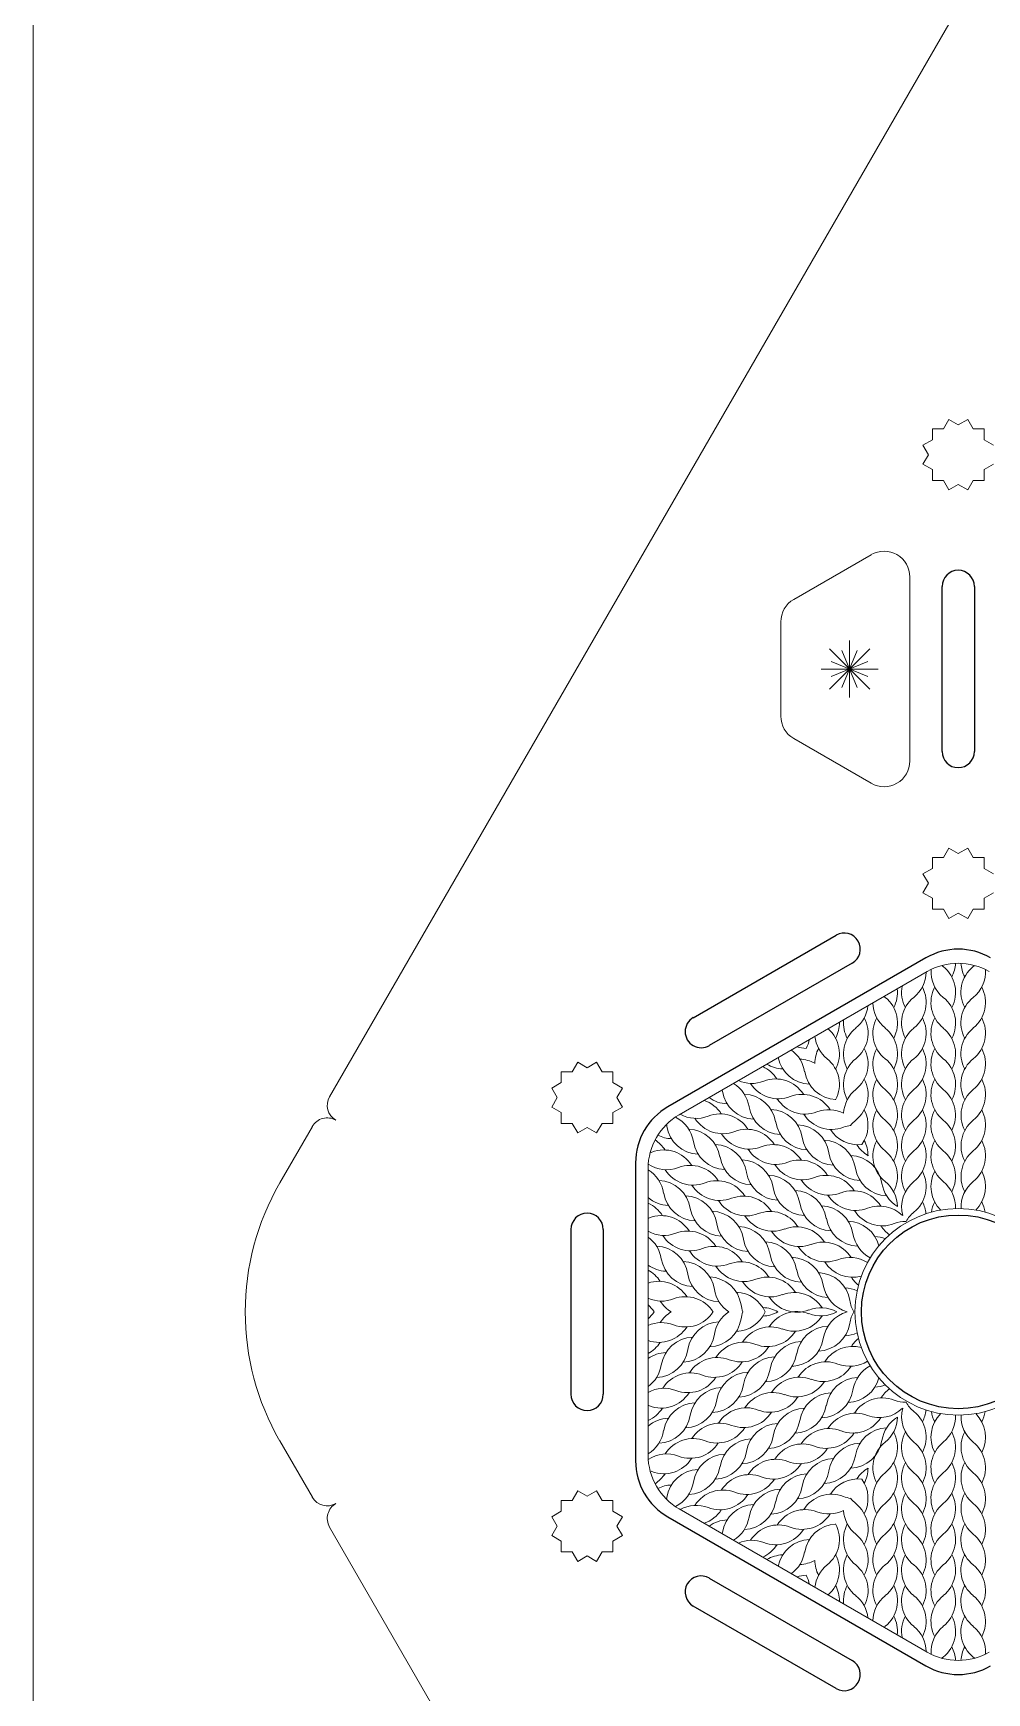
# Model space of a CAD drawing. Header units: millimetres. Extents: x -1250 to -350, y -300 to 300.
# Drawn here: x -1250 to -1139.2, y -94.3 to 98.6 of the extents above; entities that cross this region are included whole.
import ezdxf

# ---------------------------------------------------------------- set-up
doc = ezdxf.new("R2010")
doc.units = ezdxf.units.MM
doc.layers.get('0').update_dxf_attribs({"color": 1, "true_color": 0xff0000})
doc.layers.add('cut', color=1, linetype='Continuous', lineweight=20, true_color=0xff0000)
doc.layers.add('Vector Engrave', color=5, linetype='Continuous', lineweight=0, true_color=0x0000ff)

msp = doc.modelspace()

# ---------------------------------------------------------------- linework, layer by layer
for p, q in [((-1144.38, 15.11), (-1144.38, 34.28)), ((-1140.63, 34.28), (-1140.63, 15.11)), ((-1173.3, -15.82), (-1156.7, -6.24)), ((-1146.25, -8.86), (-1176.25, -26.18)), ((-1154.82, -9.48), (-1171.43, -19.07)), ((-1180, -32.68), (-1180, -67.32)), ((-1187.5, -59.58), (-1187.5, -40.42)), ((-1183.75, -40.42), (-1183.75, -59.58)), ((-1176.25, -73.82), (-1146.25, -91.14)), ((-1171.43, -80.93), (-1154.82, -90.52)), ((-1156.7, -93.76), (-1173.3, -84.18))]:
    msp.add_line(p, q)
msp.add_circle((-1142.5, -50), 11.25)
for centre, radius, start, end in [((-1142.5, 34.28), 1.88, 0, 180), ((-1142.5, 15.11), 1.88, 180, 0), ((-1155.76, -7.86), 1.88, 300, 120), ((-1142.5, -15.36), 7.5, 60, 120), ((-1172.36, -17.44), 1.88, 120, 300), ((-1172.5, -32.68), 7.5, 120, 180), ((-1185.63, -40.42), 1.88, 0, 180), ((-1185.63, -59.58), 1.88, 180, 0), ((-1172.5, -67.32), 7.5, 180, 240), ((-1172.36, -82.56), 1.88, 60, 240), ((-1155.76, -92.14), 1.88, 240, 60), ((-1142.5, -84.64), 7.5, 240, 300)]:
    msp.add_arc(centre, radius, start, end)
at = {"layer": 'cut'}
for p, q in [((-1250, 300), (-1250, -300)), ((-1215.56, -25), (-1114.43, 150.16)), ((-1144.23, 52.59), (-1145.5, 52.59)), ((-1145.5, 52.59), (-1145.5, 51.32)), ((-1143.6, 53.69), (-1144.23, 52.59)), ((-1142.5, 53.06), (-1143.6, 53.69)), ((-1141.4, 53.69), (-1142.5, 53.06)), ((-1140.77, 52.59), (-1141.4, 53.69)), ((-1139.5, 52.59), (-1140.77, 52.59)), ((-1139.5, 51.32), (-1139.5, 52.59)), ((-1145.5, 51.32), (-1146.6, 50.69)), ((-1146.6, 50.69), (-1145.96, 49.59)), ((-1138.4, 50.69), (-1139.5, 51.32)), ((-1145.96, 49.59), (-1146.6, 48.49)), ((-1146.6, 48.49), (-1145.5, 47.86)), ((-1139.5, 47.86), (-1138.4, 48.49)), ((-1145.5, 47.86), (-1145.5, 46.59)), ((-1145.5, 46.59), (-1144.23, 46.59)), ((-1144.23, 46.59), (-1143.6, 45.49)), ((-1141.4, 45.49), (-1140.77, 46.59)), ((-1140.77, 46.59), (-1139.5, 46.59)), ((-1139.5, 46.59), (-1139.5, 47.86)), ((-1143.6, 45.49), (-1142.5, 46.13)), ((-1142.5, 46.13), (-1141.4, 45.49)), ((-1161.62, 32.78), (-1152.62, 37.97)), ((-1148.12, 14.01), (-1148.12, 35.38)), ((-1163.12, 19.21), (-1163.12, 30.18)), ((-1152.62, 11.42), (-1161.62, 16.61)), ((-1143.6, 3.89), (-1144.23, 2.8)), ((-1142.5, 3.26), (-1143.6, 3.89)), ((-1141.4, 3.89), (-1142.5, 3.26)), ((-1140.77, 2.8), (-1141.4, 3.89)), ((-1144.23, 2.8), (-1145.5, 2.8)), ((-1145.5, 2.8), (-1145.5, 1.53)), ((-1139.5, 2.8), (-1140.77, 2.8)), ((-1139.5, 1.53), (-1139.5, 2.8)), ((-1145.5, 1.53), (-1146.6, 0.89)), ((-1146.6, 0.89), (-1145.96, -0.2)), ((-1138.4, 0.89), (-1139.5, 1.53)), ((-1145.96, -0.2), (-1146.6, -1.3)), ((-1146.6, -1.3), (-1145.5, -1.94)), ((-1139.5, -1.94), (-1138.4, -1.3)), ((-1145.5, -1.94), (-1145.5, -3.2)), ((-1145.5, -3.2), (-1144.23, -3.2)), ((-1144.23, -3.2), (-1143.6, -4.3)), ((-1143.6, -4.3), (-1142.5, -3.67)), ((-1142.5, -3.67), (-1141.4, -4.3)), ((-1141.4, -4.3), (-1140.77, -3.2)), ((-1140.77, -3.2), (-1139.5, -3.2)), ((-1139.5, -3.2), (-1139.5, -1.94)), ((-1186.72, -21), (-1187.36, -22.1)), ((-1185.63, -21.64), (-1186.72, -21)), ((-1184.53, -21), (-1185.63, -21.64)), ((-1183.89, -22.1), (-1184.53, -21)), ((-1187.36, -22.1), (-1188.63, -22.1)), ((-1188.63, -22.1), (-1188.63, -23.37)), ((-1182.63, -22.1), (-1183.89, -22.1)), ((-1182.63, -23.37), (-1182.63, -22.1)), ((-1188.63, -23.37), (-1189.72, -24)), ((-1189.72, -24), (-1189.09, -25.1)), ((-1181.53, -24), (-1182.63, -23.37)), ((-1182.16, -25.1), (-1181.53, -24)), ((-1189.09, -25.1), (-1189.72, -26.2)), ((-1189.72, -26.2), (-1188.63, -26.83)), ((-1188.63, -26.83), (-1188.63, -28.1)), ((-1182.63, -26.83), (-1181.53, -26.2)), ((-1182.63, -28.1), (-1182.63, -26.83)), ((-1181.53, -26.2), (-1182.16, -25.1)), ((-1221.33, -35), (-1217.56, -28.46)), ((-1188.63, -28.1), (-1187.36, -28.1)), ((-1187.36, -28.1), (-1186.72, -29.2)), ((-1186.72, -29.2), (-1185.63, -28.57)), ((-1185.63, -28.57), (-1184.53, -29.2)), ((-1184.53, -29.2), (-1183.89, -28.1)), ((-1183.89, -28.1), (-1182.63, -28.1)), ((-1221.33, -65), (-1217.56, -71.54)), ((-1186.72, -70.8), (-1187.36, -71.9)), ((-1185.63, -71.43), (-1186.72, -70.8)), ((-1184.53, -70.8), (-1185.63, -71.43)), ((-1183.89, -71.9), (-1184.53, -70.8)), ((-1188.63, -73.17), (-1189.72, -73.8)), ((-1187.36, -71.9), (-1188.63, -71.9)), ((-1188.63, -71.9), (-1188.63, -73.17)), ((-1182.63, -71.9), (-1183.89, -71.9)), ((-1182.63, -73.17), (-1182.63, -71.9)), ((-1181.53, -73.8), (-1182.63, -73.17)), ((-1114.43, -250.16), (-1215.56, -75)), ((-1189.72, -73.8), (-1189.09, -74.9)), ((-1189.09, -74.9), (-1189.72, -76)), ((-1182.16, -74.9), (-1181.53, -73.8)), ((-1181.53, -76), (-1182.16, -74.9)), ((-1189.72, -76), (-1188.63, -76.63)), ((-1188.63, -76.63), (-1188.63, -77.9)), ((-1182.63, -76.63), (-1181.53, -76)), ((-1182.63, -77.9), (-1182.63, -76.63)), ((-1188.63, -77.9), (-1187.36, -77.9)), ((-1187.36, -77.9), (-1186.72, -79)), ((-1186.72, -79), (-1185.63, -78.36)), ((-1185.63, -78.36), (-1184.53, -79)), ((-1184.53, -79), (-1183.89, -77.9)), ((-1183.89, -77.9), (-1182.63, -77.9))]:
    msp.add_line(p, q, dxfattribs=at)
for centre, radius, start, end in [((-1151.12, 35.38), 3, 0, 120), ((-1160.12, 30.18), 3, 120, 180), ((-1160.12, 19.21), 3, 180, 240), ((-1151.12, 14.01), 3, 240, 0), ((-1213.83, -26), 2, 150, 240), ((-1215.83, -29.46), 2, 60, 150), ((-1195.36, -50.01), 30, 150, 210), ((-1215.83, -70.54), 2, 210, 300), ((-1213.83, -74), 2, 120, 210)]:
    msp.add_arc(centre, radius, start, end, dxfattribs=at)
at = {"layer": 'Vector Engrave'}
for p, q in [((-1157.46, 27.03), (-1152.79, 22.36)), ((-1157.46, 22.36), (-1152.79, 27.03)), ((-1155.12, 28), (-1155.12, 21.39)), ((-1155.12, 27), (-1155.12, 22.39)), ((-1157.26, 25.58), (-1152.99, 23.81)), ((-1157.26, 23.81), (-1152.99, 25.58)), ((-1156.76, 26.33), (-1153.49, 23.06)), ((-1156.76, 23.06), (-1153.49, 26.33)), ((-1156.01, 26.83), (-1154.24, 22.56)), ((-1156.01, 22.56), (-1154.24, 26.83)), ((-1158.43, 24.69), (-1151.82, 24.69)), ((-1157.43, 24.69), (-1152.82, 24.69)), ((-1174.94, -27.11), (-1146.1, -10.47)), ((-1178.54, -66.65), (-1178.54, -33.35)), ((-1146.1, -89.53), (-1174.94, -72.89))]:
    msp.add_line(p, q, dxfattribs=at)
msp.add_circle((-1142.5, -50), 12, dxfattribs=at)
for centre, radius, start, end in [((-1142.5, -16.71), 7.21, 60, 120), ((-1146.63, -9.3), 3.82, 332.1782, 356.9564), ((-1138.37, -9.3), 3.82, 183.0436, 207.8218), ((-1150.05, -10.48), 3.82, 308.7546, 359.0608), ((-1141.85, -10.48), 3.82, 176.3215, 231.2454), ((-1141.85, -6.91), 3.82, 228.1121, 231.2454), ((-1146.63, -12.87), 3.82, 332.1782, 51.2454), ((-1138.37, -12.87), 3.82, 128.7546, 207.8218), ((-1143.15, -6.91), 3.82, 308.7546, 311.8879), ((-1143.15, -10.48), 3.82, 308.7546, 3.6785), ((-1148.6, -10.48), 3.82, 228.8918, 231.2454), ((-1153.38, -16.44), 3.82, 332.1782, 51.2454), ((-1153.38, -12.87), 3.82, 332.1782, 5.9776), ((-1145.27, -12.87), 3.82, 169.1281, 207.8218), ((-1145.27, -16.44), 3.82, 128.7546, 207.8218), ((-1150.05, -14.04), 3.82, 308.7546, 27.8218), ((-1141.85, -14.04), 3.82, 152.1782, 231.2454), ((-1146.63, -16.44), 3.82, 332.1782, 51.2454), ((-1138.37, -16.44), 3.82, 128.7546, 207.8218), ((-1143.15, -14.04), 3.82, 308.7546, 27.8218), ((-1156.8, -14.04), 3.82, 308.7546, 353.9293), ((-1148.6, -14.04), 3.82, 181.0363, 231.2454), ((-1160.13, -20.01), 3.82, 332.1782, 49.0337), ((-1160.13, -16.44), 3.82, 332.1782, 1.1896), ((-1152.02, -16.44), 3.82, 174.5696, 207.8218), ((-1152.02, -20.01), 3.82, 128.7546, 207.8218), ((-1156.8, -17.61), 3.82, 308.7546, 27.8218), ((-1148.6, -17.61), 3.82, 152.1782, 231.2454), ((-1153.38, -20.01), 3.82, 332.1782, 51.2454), ((-1145.27, -20.01), 3.82, 128.7546, 207.8218), ((-1150.05, -17.61), 3.82, 308.7546, 27.8218), ((-1141.85, -17.61), 3.82, 152.1782, 231.2454), ((-1146.63, -20.01), 3.82, 332.1782, 51.2454), ((-1138.37, -20.01), 3.82, 128.7546, 207.8218), ((-1143.15, -17.61), 3.82, 308.7546, 27.8218), ((-1160.02, -15.57), 3.82, 251.5627, 267.8148), ((-1163.55, -17.61), 3.82, 332.1852, 348.4373), ((-1155.35, -17.61), 3.82, 185.8306, 231.2454), ((-1159.66, -19.73), 3.82, 190.9663, 267.8218), ((-1164.13, -22.68), 3.82, 8.7546, 54.1694), ((-1161.04, -24.46), 3.82, 60.806, 87.8218), ((-1163.55, -21.18), 3.82, 27.5472, 27.8218), ((-1156.94, -17.36), 3.82, 212.1782, 212.4528), ((-1155.35, -21.18), 3.82, 152.1782, 179.194), ((-1160.13, -23.57), 3.82, 332.1782, 51.2454), ((-1152.02, -23.57), 3.82, 128.7546, 207.8218), ((-1156.8, -21.18), 3.82, 308.7546, 27.8218), ((-1148.6, -21.18), 3.82, 152.1782, 231.2454), ((-1153.38, -23.57), 3.82, 332.1782, 51.2454), ((-1145.27, -23.57), 3.82, 128.7546, 207.8218), ((-1150.05, -21.18), 3.82, 308.7546, 27.8218), ((-1141.85, -21.18), 3.82, 152.1782, 231.2454), ((-1146.63, -23.57), 3.82, 332.1782, 51.2454), ((-1138.37, -23.57), 3.82, 128.7546, 207.8218), ((-1143.15, -21.18), 3.82, 308.7546, 27.8218), ((-1166.49, -19.64), 3.82, 246.0707, 291.2454), ((-1166.81, -24.98), 3.82, 32.1782, 65.4304), ((-1163.72, -26.76), 3.82, 32.1782, 111.2454), ((-1162.75, -17.95), 3.82, 238.8104, 267.8218), ((-1156.57, -21.51), 3.82, 188.7546, 267.8218), ((-1156.8, -24.74), 3.82, 308.7546, 27.8218), ((-1148.6, -24.74), 3.82, 152.1782, 231.2454), ((-1150.05, -24.74), 3.82, 308.7546, 27.8218), ((-1141.85, -24.74), 3.82, 152.1782, 231.2454), ((-1143.15, -24.74), 3.82, 308.7546, 27.8218), ((-1173.68, -24.96), 3.82, 8.7546, 11.1082), ((-1166.12, -23.79), 3.82, 188.7546, 267.8218), ((-1170.59, -26.74), 3.82, 8.7546, 58.9637), ((-1167.5, -28.52), 3.82, 8.7546, 87.8218), ((-1163.4, -21.42), 3.82, 212.1782, 291.2454), ((-1160.63, -28.55), 3.82, 32.1782, 111.2454), ((-1152.01, -27.14), 3.82, 128.7546, 176.5611), ((-1153.39, -27.14), 3.82, 332.1782, 51.2454), ((-1145.26, -27.14), 3.82, 128.7546, 207.8218), ((-1146.64, -27.14), 3.82, 332.1782, 51.2454), ((-1138.36, -27.14), 3.82, 128.7546, 207.8218), ((-1173.27, -29.04), 3.82, 32.1782, 70.8719), ((-1169.21, -22.01), 3.82, 234.0224, 267.8218), ((-1163.03, -25.58), 3.82, 188.7546, 267.8218), ((-1164.41, -30.31), 3.82, 8.7546, 87.8218), ((-1160.31, -23.2), 3.82, 212.1782, 291.2454), ((-1157.54, -30.33), 3.82, 63.4389, 111.2454), ((-1156.8, -28.31), 3.82, 323.7523, 27.8218), ((-1148.6, -28.31), 3.82, 152.1782, 231.2454), ((-1150.05, -28.31), 3.82, 308.7546, 27.8218), ((-1141.85, -28.31), 3.82, 152.1782, 231.2454), ((-1143.15, -28.31), 3.82, 308.7546, 27.8218), ((-1171.33, -33.35), 7.21, 120, 180), ((-1180.14, -29.02), 3.82, 8.7546, 11.8879), ((-1172.59, -27.86), 3.82, 188.7546, 267.8218), ((-1177.06, -30.8), 3.82, 8.7546, 63.6785), ((-1172.95, -23.7), 3.82, 240.9392, 291.2454), ((-1173.97, -32.59), 3.82, 8.7546, 87.8218), ((-1169.86, -25.48), 3.82, 212.1782, 291.2454), ((-1170.18, -30.82), 3.82, 32.1782, 111.2454), ((-1167.09, -32.61), 3.82, 32.1782, 111.2454), ((-1159.94, -27.36), 3.82, 188.7546, 267.8218), ((-1161.32, -32.09), 3.82, 8.7546, 87.8218), ((-1157.22, -24.99), 3.82, 212.1782, 291.2454), ((-1154.13, -26.77), 3.82, 212.1782, 276.2477), ((-1154.45, -32.11), 3.82, 98.4047, 111.2454), ((-1152.01, -30.71), 3.82, 128.7546, 141.5953), ((-1153.39, -30.71), 3.82, 332.1782, 51.2454), ((-1145.26, -30.71), 3.82, 128.7546, 207.8218), ((-1146.64, -30.71), 3.82, 332.1782, 51.2454), ((-1138.36, -30.71), 3.82, 128.7546, 207.8218), ((-1179.81, -33.23), 3.82, 32.1782, 56.9564), ((-1175.68, -26.07), 3.82, 243.0436, 267.8218), ((-1169.5, -29.64), 3.82, 188.7546, 267.8218), ((-1170.88, -34.37), 3.82, 8.7546, 87.8218), ((-1166.77, -27.27), 3.82, 212.1782, 291.2454), ((-1164, -34.39), 3.82, 32.1782, 111.2454), ((-1156.85, -29.14), 3.82, 188.7546, 267.8218), ((-1158.23, -33.87), 3.82, 8.7546, 87.8218), ((-1151.04, -28.56), 3.82, 212.1782, 239.6331), ((-1156.8, -31.88), 3.82, 0.3669, 27.8218), ((-1148.6, -31.88), 3.82, 152.1782, 231.2454), ((-1150.05, -31.88), 3.82, 308.7546, 27.8218), ((-1141.85, -31.88), 3.82, 152.1782, 231.2454), ((-1143.15, -31.88), 3.82, 308.7546, 27.8218), ((-1179.49, -27.89), 3.82, 288.1121, 291.2454), ((-1176.72, -35.01), 3.82, 32.1782, 111.2454), ((-1166.41, -31.42), 3.82, 188.7546, 267.8218), ((-1167.79, -36.15), 3.82, 8.7546, 87.8218), ((-1163.69, -29.05), 3.82, 212.1782, 291.2454), ((-1160.92, -36.18), 3.82, 32.1782, 111.2454), ((-1153.77, -30.93), 3.82, 188.7546, 267.8218), ((-1155.14, -35.66), 3.82, 8.7546, 87.8218), ((-1153.39, -34.27), 3.82, 332.1782, 51.2454), ((-1145.26, -34.27), 3.82, 128.7546, 207.8218), ((-1146.64, -34.27), 3.82, 332.1782, 51.2454), ((-1138.36, -34.27), 3.82, 128.7546, 207.8218), ((-1180.51, -36.78), 3.82, 8.7546, 59.0608), ((-1176.4, -29.67), 3.82, 236.3215, 291.2454), ((-1173.31, -31.46), 3.82, 212.1782, 291.2454), ((-1173.63, -36.8), 3.82, 32.1782, 111.2454), ((-1163.32, -33.21), 3.82, 188.7546, 267.8218), ((-1164.7, -37.94), 3.82, 8.7546, 87.8218), ((-1160.6, -30.83), 3.82, 212.1782, 291.2454), ((-1157.51, -32.62), 3.82, 212.1782, 291.2454), ((-1157.83, -37.96), 3.82, 32.1782, 111.2454), ((-1150.68, -32.71), 3.82, 188.7546, 267.8218), ((-1150.05, -35.45), 3.82, 308.7546, 27.8218), ((-1141.85, -35.45), 3.82, 152.1782, 225.5015), ((-1143.15, -35.45), 3.82, 314.4985, 27.8218), ((-1177.42, -38.56), 3.82, 8.7546, 87.8218), ((-1172.95, -35.62), 3.82, 188.7546, 267.8218), ((-1174.33, -40.34), 3.82, 8.7546, 87.8218), ((-1170.22, -33.24), 3.82, 212.1782, 291.2454), ((-1170.54, -38.58), 3.82, 32.1782, 111.2454), ((-1167.45, -40.37), 3.82, 32.1782, 111.2454), ((-1160.23, -34.99), 3.82, 188.7546, 267.8218), ((-1161.61, -39.72), 3.82, 8.7546, 87.8218), ((-1154.42, -34.4), 3.82, 212.1782, 291.2454), ((-1154.74, -39.74), 3.82, 32.1782, 111.2454), ((-1147.59, -34.49), 3.82, 188.7546, 238.8193), ((-1153.39, -37.84), 3.82, 1.1807, 51.2454), ((-1145.26, -37.84), 3.82, 128.7546, 194.6547), ((-1146.64, -37.84), 3.82, 357.5616, 51.2454), ((-1138.36, -37.84), 3.82, 128.7546, 182.4384), ((-1176.04, -33.83), 3.82, 229.1281, 267.8218), ((-1180.1, -40.86), 3.82, 32.1782, 65.9776), ((-1169.86, -37.4), 3.82, 188.7546, 267.8218), ((-1171.24, -42.13), 3.82, 8.7546, 87.8218), ((-1167.14, -35.03), 3.82, 212.1782, 291.2454), ((-1164.37, -42.15), 3.82, 32.1782, 111.2454), ((-1157.14, -36.77), 3.82, 188.7546, 267.8218), ((-1158.52, -41.5), 3.82, 8.7546, 87.8218), ((-1151.33, -36.19), 3.82, 212.1782, 291.2454), ((-1151.65, -41.53), 3.82, 45.3453, 111.2454), ((-1145.26, -41.41), 3.82, 128.7546, 149.8627), ((-1150.05, -39.01), 3.82, 6.2106, 27.8218), ((-1141.85, -39.01), 3.82, 152.1782, 170.9881), ((-1143.15, -39.01), 3.82, 9.0119, 27.8218), ((-1179.78, -35.52), 3.82, 288.8918, 291.2454), ((-1177.01, -42.64), 3.82, 32.1782, 111.2454), ((-1166.77, -39.18), 3.82, 188.7546, 267.8218), ((-1168.15, -43.91), 3.82, 8.7546, 87.8218), ((-1164.05, -36.81), 3.82, 212.1782, 291.2454), ((-1161.28, -43.94), 3.82, 32.1782, 111.2454), ((-1154.05, -38.55), 3.82, 188.7546, 267.8218), ((-1155.43, -43.28), 3.82, 14.4985, 87.8218), ((-1148.24, -37.97), 3.82, 212.1782, 233.7894), ((-1148.56, -43.31), 3.82, 90.1373, 111.2454), ((-1176.69, -37.3), 3.82, 241.0363, 291.2454), ((-1180.79, -44.41), 3.82, 8.7546, 53.9293), ((-1177.7, -46.19), 3.82, 8.7546, 87.8218), ((-1173.6, -39.09), 3.82, 212.1782, 291.2454), ((-1173.92, -44.43), 3.82, 32.1782, 111.2454), ((-1170.83, -46.21), 3.82, 32.1782, 111.2454), ((-1163.68, -40.96), 3.82, 188.7546, 267.8218), ((-1165.06, -45.69), 3.82, 8.7546, 87.8218), ((-1160.96, -38.59), 3.82, 212.1782, 291.2454), ((-1157.87, -40.38), 3.82, 212.1782, 291.2454), ((-1158.19, -45.72), 3.82, 32.1782, 111.2454), ((-1150.96, -40.34), 3.82, 188.7546, 242.4384), ((-1152.34, -45.07), 3.82, 69.0119, 87.8218), ((-1173.23, -43.24), 3.82, 188.7546, 267.8218), ((-1174.61, -47.97), 3.82, 8.7546, 87.8218), ((-1170.51, -40.87), 3.82, 212.1782, 291.2454), ((-1167.74, -48), 3.82, 32.1782, 111.2454), ((-1160.59, -42.75), 3.82, 188.7546, 267.8218), ((-1161.97, -47.48), 3.82, 8.7546, 87.8218), ((-1154.78, -42.16), 3.82, 212.1782, 285.5015), ((-1155.1, -47.5), 3.82, 57.5616, 111.2454), ((-1176.32, -41.46), 3.82, 234.5696, 267.8218), ((-1180.38, -48.49), 3.82, 32.1782, 61.1896), ((-1170.14, -45.03), 3.82, 188.7546, 267.8218), ((-1171.52, -49.76), 3.82, 8.7546, 87.8218), ((-1167.42, -42.66), 3.82, 212.1782, 291.2454), ((-1164.65, -49.78), 3.82, 32.1782, 111.2454), ((-1157.5, -44.53), 3.82, 188.7546, 267.8218), ((-1158.88, -49.26), 3.82, 8.7546, 87.8218), ((-1151.69, -43.95), 3.82, 212.1782, 230.9881), ((-1177.29, -50.27), 3.82, 32.1782, 109.0337), ((-1167.05, -46.81), 3.82, 188.7546, 236.5611), ((-1168.43, -51.54), 3.82, 23.7523, 87.8218), ((-1164.33, -44.44), 3.82, 212.1782, 291.2454), ((-1161.56, -51.57), 3.82, 32.1782, 111.2454), ((-1154.41, -46.31), 3.82, 188.7546, 254.6547), ((-1155.79, -51.04), 3.82, 66.2106, 87.8218), ((-1176.97, -44.93), 3.82, 245.8306, 291.2454), ((-1181.08, -52.04), 3.82, 32.1852, 48.4373), ((-1181.08, -47.96), 3.82, 311.5627, 327.8148), ((-1177.99, -53.82), 3.82, 87.5472, 87.8218), ((-1177.99, -46.18), 3.82, 272.1782, 272.4528), ((-1173.89, -46.72), 3.82, 212.1782, 239.194), ((-1173.89, -53.28), 3.82, 120.806, 147.8218), ((-1174.2, -52.06), 3.82, 32.1782, 111.2454), ((-1174.2, -47.94), 3.82, 248.7546, 327.8218), ((-1167.05, -53.19), 3.82, 123.4389, 171.2454), ((-1168.43, -48.46), 3.82, 272.1782, 336.2477), ((-1163.97, -48.59), 3.82, 188.7546, 201.5953), ((-1163.97, -51.41), 3.82, 158.4047, 171.2454), ((-1165.34, -53.32), 3.82, 60.3669, 87.8218), ((-1165.34, -46.68), 3.82, 272.1782, 299.6331), ((-1161.24, -46.22), 3.82, 212.1782, 291.2454), ((-1161.24, -53.78), 3.82, 68.7546, 147.8218), ((-1158.47, -53.35), 3.82, 61.1807, 111.2454), ((-1158.47, -46.65), 3.82, 248.7546, 298.8193), ((-1154.41, -53.69), 3.82, 105.3453, 171.2454), ((-1151.32, -48.1), 3.82, 188.7546, 209.8627), ((-1151.32, -51.9), 3.82, 150.1373, 171.2454), ((-1176.97, -55.07), 3.82, 68.7546, 114.1694), ((-1177.29, -49.73), 3.82, 250.9663, 327.8218), ((-1170.14, -54.97), 3.82, 92.1782, 171.2454), ((-1171.52, -50.24), 3.82, 272.1782, 351.2454), ((-1164.33, -55.56), 3.82, 68.7546, 147.8218), ((-1161.56, -48.43), 3.82, 248.7546, 327.8218), ((-1157.5, -55.47), 3.82, 92.1782, 171.2454), ((-1158.88, -50.74), 3.82, 272.1782, 351.2454), ((-1180.38, -51.51), 3.82, 298.8104, 327.8218), ((-1173.23, -56.76), 3.82, 92.1782, 171.2454), ((-1174.61, -52.03), 3.82, 272.1782, 351.2454), ((-1167.42, -57.34), 3.82, 68.7546, 147.8218), ((-1164.65, -50.22), 3.82, 248.7546, 327.8218), ((-1160.59, -57.25), 3.82, 92.1782, 171.2454), ((-1161.97, -52.52), 3.82, 272.1782, 351.2454), ((-1155.79, -48.96), 3.82, 272.1782, 293.7894), ((-1151.69, -56.05), 3.82, 129.0119, 147.8218), ((-1176.32, -58.54), 3.82, 92.1782, 125.4304), ((-1177.7, -53.81), 3.82, 272.1782, 351.2454), ((-1170.51, -59.13), 3.82, 68.7546, 147.8218), ((-1170.83, -53.79), 3.82, 248.7546, 327.8218), ((-1167.74, -52), 3.82, 248.7546, 327.8218), ((-1163.68, -59.04), 3.82, 92.1782, 171.2454), ((-1165.06, -54.31), 3.82, 272.1782, 351.2454), ((-1157.87, -59.62), 3.82, 68.7546, 147.8218), ((-1154.78, -57.84), 3.82, 74.4985, 147.8218), ((-1155.1, -52.5), 3.82, 248.7546, 302.4384), ((-1180.79, -55.59), 3.82, 306.0707, 351.2454), ((-1173.6, -60.91), 3.82, 68.7546, 147.8218), ((-1173.92, -55.57), 3.82, 248.7546, 327.8218), ((-1166.77, -60.82), 3.82, 92.1782, 171.2454), ((-1168.15, -56.09), 3.82, 272.1782, 351.2454), ((-1160.96, -61.41), 3.82, 68.7546, 147.8218), ((-1158.19, -54.28), 3.82, 248.7546, 327.8218), ((-1154.05, -61.45), 3.82, 92.1782, 171.2454), ((-1155.43, -56.72), 3.82, 272.1782, 345.5015), ((-1150.96, -59.66), 3.82, 117.5616, 171.2454), ((-1176.69, -62.7), 3.82, 68.7546, 118.9637), ((-1177.01, -57.36), 3.82, 248.7546, 327.8218), ((-1169.86, -62.6), 3.82, 92.1782, 171.2454), ((-1171.24, -57.87), 3.82, 272.1782, 351.2454), ((-1164.05, -63.19), 3.82, 68.7546, 147.8218), ((-1161.28, -56.06), 3.82, 248.7546, 327.8218), ((-1157.14, -63.23), 3.82, 92.1782, 171.2454), ((-1158.52, -58.5), 3.82, 272.1782, 351.2454), ((-1152.34, -54.93), 3.82, 272.1782, 290.9881), ((-1148.24, -62.03), 3.82, 126.2106, 147.8218), ((-1179.78, -64.48), 3.82, 68.7546, 71.1082), ((-1180.1, -59.14), 3.82, 294.0224, 327.8218), ((-1172.95, -64.38), 3.82, 92.1782, 171.2454), ((-1174.33, -59.66), 3.82, 272.1782, 351.2454), ((-1167.14, -64.97), 3.82, 68.7546, 147.8218), ((-1167.45, -59.63), 3.82, 248.7546, 327.8218), ((-1164.37, -57.85), 3.82, 248.7546, 327.8218), ((-1160.23, -65.01), 3.82, 92.1782, 171.2454), ((-1161.61, -60.28), 3.82, 272.1782, 351.2454), ((-1151.33, -63.81), 3.82, 68.7546, 147.8218), ((-1151.65, -58.47), 3.82, 248.7546, 314.6547), ((-1148.56, -56.69), 3.82, 248.7546, 269.8627), ((-1145.26, -62.16), 3.82, 165.3453, 231.2454), ((-1145.26, -58.59), 3.82, 210.1373, 231.2454), ((-1150.05, -64.55), 3.82, 332.1782, 51.2454), ((-1150.05, -60.99), 3.82, 332.1782, 353.7894), ((-1141.85, -60.99), 3.82, 189.0119, 207.8218), ((-1143.15, -60.99), 3.82, 332.1782, 350.9881), ((-1176.04, -66.17), 3.82, 92.1782, 130.8719), ((-1177.42, -61.44), 3.82, 272.1782, 351.2454), ((-1170.22, -66.76), 3.82, 68.7546, 147.8218), ((-1170.54, -61.42), 3.82, 248.7546, 327.8218), ((-1163.32, -66.79), 3.82, 92.1782, 171.2454), ((-1164.7, -62.06), 3.82, 272.1782, 351.2454), ((-1157.51, -67.38), 3.82, 68.7546, 147.8218), ((-1154.42, -65.6), 3.82, 68.7546, 147.8218), ((-1154.74, -60.26), 3.82, 248.7546, 327.8218), ((-1150.68, -67.29), 3.82, 92.1782, 171.2454), ((-1147.59, -65.51), 3.82, 121.1807, 171.2454), ((-1153.39, -62.16), 3.82, 308.7546, 358.8193), ((-1141.85, -64.55), 3.82, 134.4985, 207.8218), ((-1146.64, -62.16), 3.82, 308.7546, 2.4384), ((-1138.36, -62.16), 3.82, 177.5616, 231.2454), ((-1143.15, -64.55), 3.82, 332.1782, 45.5015), ((-1180.51, -63.22), 3.82, 300.9392, 351.2454), ((-1173.31, -68.54), 3.82, 68.7546, 147.8218), ((-1173.63, -63.2), 3.82, 248.7546, 327.8218), ((-1166.41, -68.58), 3.82, 92.1782, 171.2454), ((-1167.79, -63.85), 3.82, 272.1782, 351.2454), ((-1160.6, -69.17), 3.82, 68.7546, 147.8218), ((-1157.83, -62.04), 3.82, 248.7546, 327.8218), ((-1153.77, -69.07), 3.82, 92.1782, 171.2454), ((-1155.14, -64.34), 3.82, 272.1782, 351.2454), ((-1148.6, -68.12), 3.82, 128.7546, 207.8218), ((-1153.39, -65.73), 3.82, 308.7546, 27.8218), ((-1145.26, -65.73), 3.82, 152.1782, 231.2454), ((-1150.05, -68.12), 3.82, 332.1782, 51.2454), ((-1141.85, -68.12), 3.82, 128.7546, 207.8218), ((-1146.64, -65.73), 3.82, 308.7546, 27.8218), ((-1138.36, -65.73), 3.82, 152.1782, 231.2454), ((-1143.15, -68.12), 3.82, 332.1782, 51.2454), ((-1171.33, -66.65), 7.21, 180, 240), ((-1176.4, -70.33), 3.82, 68.7546, 123.6785), ((-1176.72, -64.99), 3.82, 248.7546, 327.8218), ((-1169.5, -70.36), 3.82, 92.1782, 171.2454), ((-1170.88, -65.63), 3.82, 272.1782, 351.2454), ((-1163.69, -70.95), 3.82, 68.7546, 147.8218), ((-1160.92, -63.82), 3.82, 248.7546, 327.8218), ((-1156.85, -70.86), 3.82, 92.1782, 171.2454), ((-1158.23, -66.13), 3.82, 272.1782, 351.2454), ((-1179.49, -72.11), 3.82, 68.7546, 71.8879), ((-1179.81, -66.77), 3.82, 303.0436, 327.8218), ((-1172.59, -72.14), 3.82, 92.1782, 171.2454), ((-1173.97, -67.41), 3.82, 272.1782, 351.2454), ((-1166.77, -72.73), 3.82, 68.7546, 147.8218), ((-1164, -65.61), 3.82, 248.7546, 327.8218), ((-1159.94, -72.64), 3.82, 92.1782, 171.2454), ((-1161.32, -67.91), 3.82, 272.1782, 351.2454), ((-1154.13, -73.23), 3.82, 83.7523, 147.8218), ((-1151.04, -71.44), 3.82, 120.3669, 147.8218), ((-1156.8, -68.12), 3.82, 332.1782, 359.6331), ((-1148.6, -71.69), 3.82, 128.7546, 207.8218), ((-1153.39, -69.29), 3.82, 308.7546, 27.8218), ((-1145.26, -69.29), 3.82, 152.1782, 231.2454), ((-1150.05, -71.69), 3.82, 332.1782, 51.2454), ((-1141.85, -71.69), 3.82, 128.7546, 207.8218), ((-1146.64, -69.29), 3.82, 308.7546, 27.8218), ((-1138.36, -69.29), 3.82, 152.1782, 231.2454), ((-1143.15, -71.69), 3.82, 332.1782, 51.2454), ((-1175.68, -73.93), 3.82, 92.1782, 116.9564), ((-1177.06, -69.2), 3.82, 296.3215, 351.2454), ((-1169.86, -74.52), 3.82, 68.7546, 147.8218), ((-1170.18, -69.18), 3.82, 248.7546, 327.8218), ((-1167.09, -67.39), 3.82, 248.7546, 327.8218), ((-1163.03, -74.42), 3.82, 92.1782, 171.2454), ((-1164.41, -69.69), 3.82, 272.1782, 351.2454), ((-1157.22, -75.01), 3.82, 68.7546, 147.8218), ((-1156.8, -71.69), 3.82, 332.1782, 36.2477), ((-1153.39, -72.86), 3.82, 308.7546, 27.8218), ((-1145.26, -72.86), 3.82, 152.1782, 231.2454), ((-1146.64, -72.86), 3.82, 308.7546, 27.8218), ((-1138.36, -72.86), 3.82, 152.1782, 231.2454), ((-1180.14, -70.98), 3.82, 348.1121, 351.2454), ((-1172.95, -76.3), 3.82, 68.7546, 119.0608), ((-1173.27, -70.96), 3.82, 289.1281, 327.8218), ((-1166.12, -76.21), 3.82, 92.1782, 171.2454), ((-1167.5, -71.48), 3.82, 272.1782, 351.2454), ((-1160.31, -76.8), 3.82, 68.7546, 147.8218), ((-1157.54, -69.67), 3.82, 248.7546, 296.5611), ((-1154.45, -67.89), 3.82, 248.7546, 261.5953), ((-1152.01, -72.86), 3.82, 183.4389, 231.2454), ((-1152.01, -69.29), 3.82, 218.4047, 231.2454), ((-1156.8, -75.26), 3.82, 332.1782, 51.2454), ((-1148.6, -75.26), 3.82, 128.7546, 207.8218), ((-1150.05, -75.26), 3.82, 332.1782, 51.2454), ((-1141.85, -75.26), 3.82, 128.7546, 207.8218), ((-1143.15, -75.26), 3.82, 332.1782, 51.2454), ((-1169.21, -77.99), 3.82, 92.1782, 125.9776), ((-1170.59, -73.26), 3.82, 301.0363, 351.2454), ((-1163.4, -78.58), 3.82, 68.7546, 147.8218), ((-1160.63, -71.45), 3.82, 248.7546, 327.8218), ((-1156.57, -78.49), 3.82, 92.1782, 171.2454), ((-1160.13, -76.43), 3.82, 308.7546, 27.8218), ((-1152.02, -76.43), 3.82, 152.1782, 231.2454), ((-1153.38, -76.43), 3.82, 308.7546, 27.8218), ((-1145.27, -76.43), 3.82, 152.1782, 231.2454), ((-1146.63, -76.43), 3.82, 308.7546, 27.8218), ((-1138.37, -76.43), 3.82, 152.1782, 231.2454), ((-1173.68, -75.04), 3.82, 348.8918, 351.2454), ((-1166.49, -80.36), 3.82, 68.7546, 113.9293), ((-1166.81, -75.02), 3.82, 294.5696, 327.8218), ((-1163.72, -73.24), 3.82, 248.7546, 327.8218), ((-1159.66, -80.27), 3.82, 92.1782, 169.0337), ((-1156.8, -78.82), 3.82, 332.1782, 51.2454), ((-1148.6, -78.82), 3.82, 128.7546, 207.8218), ((-1150.05, -78.82), 3.82, 332.1782, 51.2454), ((-1141.85, -78.82), 3.82, 128.7546, 207.8218), ((-1143.15, -78.82), 3.82, 332.1782, 51.2454), ((-1162.75, -82.05), 3.82, 92.1782, 121.1896), ((-1164.13, -77.32), 3.82, 305.8306, 351.2454), ((-1161.04, -75.54), 3.82, 272.1782, 299.194), ((-1155.35, -78.82), 3.82, 180.806, 207.8218), ((-1160.13, -79.99), 3.82, 310.9663, 27.8218), ((-1152.02, -79.99), 3.82, 152.1782, 231.2454), ((-1153.38, -79.99), 3.82, 308.7546, 27.8218), ((-1145.27, -79.99), 3.82, 152.1782, 231.2454), ((-1146.63, -79.99), 3.82, 308.7546, 27.8218), ((-1138.37, -79.99), 3.82, 152.1782, 231.2454), ((-1160.02, -84.43), 3.82, 92.1852, 108.4373), ((-1156.94, -82.64), 3.82, 147.5472, 147.8218), ((-1163.55, -78.82), 3.82, 332.1782, 332.4528), ((-1163.55, -82.39), 3.82, 11.5627, 27.8148), ((-1155.35, -82.39), 3.82, 128.7546, 174.1694), ((-1156.8, -82.39), 3.82, 332.1782, 51.2454), ((-1148.6, -82.39), 3.82, 128.7546, 207.8218), ((-1150.05, -82.39), 3.82, 332.1782, 51.2454), ((-1141.85, -82.39), 3.82, 128.7546, 207.8218), ((-1143.15, -82.39), 3.82, 332.1782, 51.2454), ((-1160.13, -83.56), 3.82, 358.8104, 27.8218), ((-1152.02, -83.56), 3.82, 152.1782, 185.4304), ((-1153.38, -83.56), 3.82, 308.7546, 27.8218), ((-1145.27, -83.56), 3.82, 152.1782, 231.2454), ((-1146.63, -83.56), 3.82, 308.7546, 27.8218), ((-1138.37, -83.56), 3.82, 152.1782, 231.2454), ((-1156.8, -85.96), 3.82, 6.0707, 51.2454), ((-1148.6, -85.96), 3.82, 128.7546, 178.9637), ((-1150.05, -85.96), 3.82, 332.1782, 51.2454), ((-1141.85, -85.96), 3.82, 128.7546, 207.8218), ((-1143.15, -85.96), 3.82, 332.1782, 51.2454), ((-1148.6, -89.52), 3.82, 128.7546, 131.1082), ((-1153.38, -87.13), 3.82, 354.0224, 27.8218), ((-1145.27, -87.13), 3.82, 152.1782, 190.8719), ((-1150.05, -89.52), 3.82, 0.9392, 51.2454), ((-1141.85, -89.52), 3.82, 128.7546, 183.6785), ((-1146.63, -87.13), 3.82, 308.7546, 27.8218), ((-1138.37, -87.13), 3.82, 152.1782, 231.2454), ((-1143.15, -89.52), 3.82, 356.3215, 51.2454), ((-1142.5, -83.29), 7.21, 240, 300), ((-1141.85, -93.09), 3.82, 128.7546, 131.8879), ((-1146.63, -90.7), 3.82, 3.0436, 27.8218), ((-1138.37, -90.7), 3.82, 152.1782, 176.9564), ((-1143.15, -93.09), 3.82, 48.1121, 51.2454)]:
    msp.add_arc(centre, radius, start, end, dxfattribs=at)

doc.saveas('drawing.dxf')
